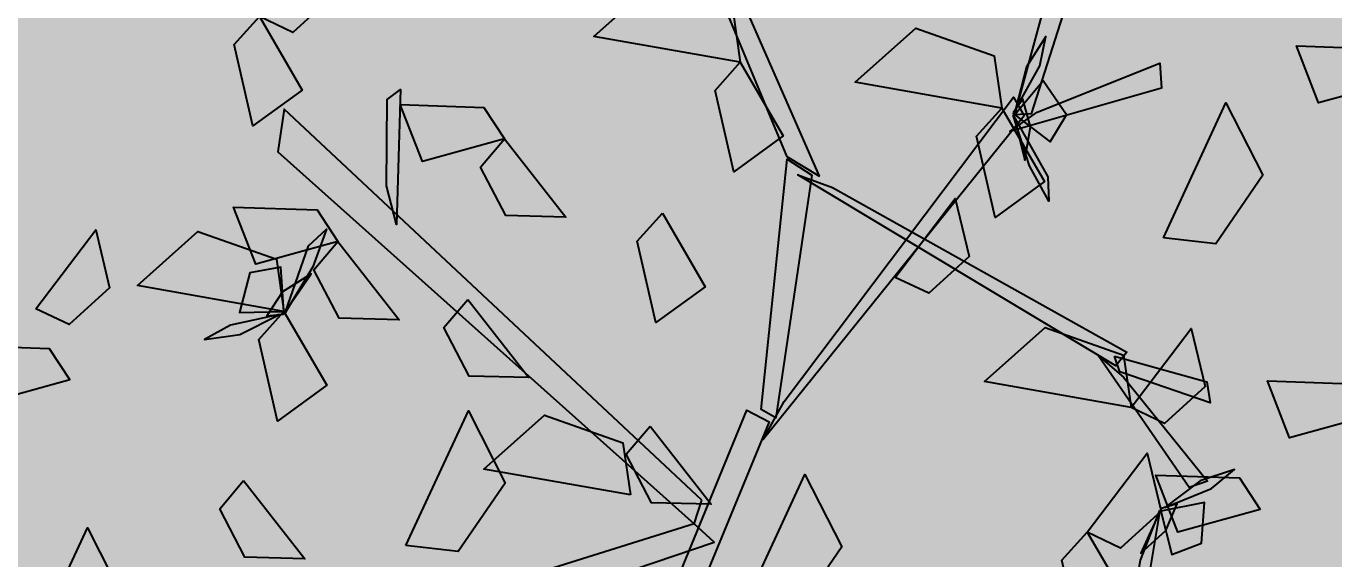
# Model space of a CAD drawing. Header units: metres. Extents: x 1851427 to 1852022, y 5183007 to 5183309.
# Drawn here: x 1851512.401 to 1851515.273, y 5183244.374 to 5183245.545 of the extents above; entities that cross this region are included whole.
import ezdxf

# ---------------------------------------------------------------- set-up
doc = ezdxf.new("R2010")
doc.units = ezdxf.units.M
doc.header["$LTSCALE"] = 2.5
doc.header["$PDMODE"] = 35
doc.header["$PDSIZE"] = 0.03
doc.linetypes.add('L32', pattern=[2.5, 2, -0.1, 0.1, -0.1, 0.1, -0.1])
doc.layers.get('0').update_dxf_attribs({"linetype": 'CONTINUOUS', "lineweight": 30})
doc.layers.get('Defpoints').update_dxf_attribs({"linetype": 'CONTINUOUS'})
for name, color, linetype in [('EP 1_Canalisations', 5, 'L32'), ('EU 1_Canalisations', 34, 'L32'), ('PRO_PAR_HAC', 7, 'CONTINUOUS'), ('PRO_VOI_APLAT', 7, 'CONTINUOUS'), ('PRO_VOI_VEG', 81, 'CONTINUOUS'), ('TN_', 94, 'CONTINUOUS')]:
    doc.layers.add(name, color=color, linetype=linetype)
doc.styles.add('Ecriture', font='')
doc.styles.get('Ecriture').set_extended_font_data('NewsGoth BT')
doc.dimstyles.new('Voirie', dxfattribs={"dimtxt": 0.8, "dimasz": 0.6, "dimexe": 0.18, "dimexo": 0.0625, "dimgap": 0, "dimtad": 0, "dimzin": 0, "dimdsep": 46, "dimtxsty": 'Ecriture', "dimcen": 0.04, "dimclrd": 256, "dimclre": 256, "dimclrt": 256, "dimaunit": 2, "dimadec": 3, "dimazin": 0, "dimtfac": 1, "dimtofl": 0, "dimtmove": 0, "dimatfit": 0, "dimfxl": 1, "dimtolj": 1, "dimtzin": 0, "dimlwd": -1, "dimarcsym": 0})

# ---------------------------------------------------------------- blocks, each defined once
blk = doc.blocks.new('arbre4')
at = {"layer": 'PRO_VOI_VEG', "color": 42, "linetype": 'ByBlock', "lineweight": -2, "extrusion": (-8.90758e-09, -0.83205, 0.5547), "elevation": 0.6378, "flags": 128}
blk.add_lwpolyline([(0.6069, 6.6058), (0.1869, 8.8979), (0.2311, 8.8979), (0.7027, 6.4836), (0.6069, 6.6058)], close=True, dxfattribs=at)
at = {"layer": 'PRO_VOI_VEG', "linetype": 'ByBlock', "lineweight": -2, "extrusion": (0.632852, 0.167542, 0.755929), "flags": 128}
for points, elevation in [([(3.8316, 5.1072), (4.0046, 4.7647), (3.8179, 4.7892), (3.7501, 4.9976), (3.8316, 5.1072)], 5.8486), ([(3.1937, 5.5454), (3.3667, 5.2028), (3.18, 5.2274), (3.1122, 5.4358), (3.1937, 5.5454)], 4.8833), ([(2.4049, 2.8239), (2.5779, 2.4814), (2.3912, 2.5059), (2.3234, 2.7143), (2.4049, 2.8239)], 5.6831), ([(1.7768, 4.0294), (1.9498, 3.6869), (1.763, 3.7114), (1.6952, 3.9198), (1.7768, 4.0294)], 7.9396), ([(1.4518, 2.5915), (1.6248, 2.249), (1.438, 2.2735), (1.3702, 2.4819), (1.4518, 2.5915)], 5.8843)]:
    blk.add_lwpolyline(points, close=True, dxfattribs=dict(at, elevation=elevation))
at = {"layer": 'PRO_VOI_VEG', "linetype": 'ByBlock', "lineweight": -2, "extrusion": (0.843665, 0.223353, 0.488205), "flags": 128}
for points, elevation in [([(3.8316, 5.8437), (3.5692, 5.738), (3.5133, 6.1142), (3.7743, 6.0563), (3.8316, 5.8437)], 3.2325), ([(3.2022, 4.7049), (2.9398, 4.5992), (2.8839, 4.9754), (3.1448, 4.9175), (3.2022, 4.7049)], 4.1756), ([(2.7984, 4.9816), (2.5359, 4.8759), (2.48, 5.2521), (2.741, 5.1942), (2.7984, 4.9816)], 5.1647), ([(2.8346, 7.0183), (2.5721, 6.9125), (2.5162, 7.2887), (2.7772, 7.2309), (2.8346, 7.0183)], 5.0275), ([(2.9308, 6.5177), (2.6683, 6.412), (2.6124, 6.7881), (2.8734, 6.7303), (2.9308, 6.5177)], 3.3461), ([(1.4518, 4.4384), (1.1893, 4.3327), (1.1334, 4.7089), (1.3944, 4.651), (1.4518, 4.4384)], 4.6521)]:
    blk.add_lwpolyline(points, close=True, dxfattribs=dict(at, elevation=elevation))
at = {"layer": 'PRO_VOI_VEG', "linetype": 'ByBlock', "lineweight": -2, "extrusion": (-0.095442, 0.360509, 0.92786), "flags": 128}
for points, elevation in [([(-1.3472, -0.2407), (-0.9391, -0.4854), (-1.1742, -0.5916), (-1.3783, -0.4162), (-1.3472, -0.2407)], 7.9878), ([(-2.0753, -0.305), (-1.6673, -0.5497), (-1.9024, -0.6559), (-2.1064, -0.4805), (-2.0753, -0.305)], 6.745), ([(0.2617, 0.0112), (0.6698, -0.2336), (0.4347, -0.3398), (0.2306, -0.1643), (0.2617, 0.0112)], 7.8865), ([(-2.1517, 1.5734), (-1.7437, 1.3287), (-1.9788, 1.2225), (-2.1828, 1.3979), (-2.1517, 1.5734)], 8.679), ([(-0.5771, 0.7835), (-0.1691, 0.5387), (-0.4041, 0.4325), (-0.6082, 0.608), (-0.5771, 0.7835)], 7.3946)]:
    blk.add_lwpolyline(points, close=True, dxfattribs=dict(at, elevation=elevation))
at = {"layer": 'PRO_VOI_VEG', "color": 42, "linetype": 'ByBlock', "lineweight": -2, "extrusion": (2.18152e-08, -0.933257, 0.359211), "elevation": -1.1706, "flags": 128}
blk.add_lwpolyline([(1.3291, 5.8993), (1.4985, 7.2328), (1.5649, 7.1713), (1.3806, 5.8993), (1.3291, 5.8993)], close=True, dxfattribs=at)
at = {"layer": 'PRO_VOI_VEG', "color": 6, "linetype": 'ByBlock', "lineweight": -2, "extrusion": (0.848441, -0.507127, 0.151559), "elevation": 0.2619, "flags": 128}
blk.add_lwpolyline([(3.4551, 5.0929), (3.6122, 5.0468), (3.7025, 5.2026), (3.5906, 5.2852), (3.4551, 5.0929)], close=True, dxfattribs=at)
at = {"layer": 'PRO_VOI_VEG', "color": 42, "linetype": 'ByBlock', "lineweight": -2, "extrusion": (8.93024e-09, -0.872729, 0.488205), "elevation": -0.2652, "flags": 128}
blk.add_lwpolyline([(-0.6532, 5.9487), (-0.6311, 6.5018), (-0.5869, 6.56), (-0.6311, 5.6965), (-0.6532, 5.9487)], close=True, dxfattribs=at)
at = {"layer": 'PRO_VOI_VEG', "color": 42, "linetype": 'ByBlock', "lineweight": -2, "extrusion": (-3.5711e-09, -0.72424, 0.689548), "elevation": 1.1883, "flags": 128}
blk.add_lwpolyline([(0.2606, 4.2618), (-0.9553, 6.179), (-0.9848, 5.9864), (0.2311, 4.1567), (0.2606, 4.2618)], close=True, dxfattribs=at)
at = {"layer": 'PRO_VOI_VEG', "linetype": 'ByBlock', "lineweight": -2, "extrusion": (9.90254e-10, -0.872729, 0.488205), "flags": 128}
for points, elevation in [([(-0.2727, 8.6832), (-0.5352, 8.5775), (-0.5911, 8.9537), (-0.3301, 8.8958), (-0.2727, 8.6832)], 1.1275), ([(2.0053, 5.8362), (1.7428, 5.7305), (1.6869, 6.1067), (1.9479, 6.0488), (2.0053, 5.8362)], 1.0664)]:
    blk.add_lwpolyline(points, close=True, dxfattribs=dict(at, elevation=elevation))
at = {"layer": 'PRO_VOI_VEG', "color": 42, "linetype": 'ByBlock', "lineweight": -2, "extrusion": (0.417587, -0.658071, 0.626549), "elevation": 1.647, "flags": 128}
blk.add_lwpolyline([(2.9051, 5.1849), (3.3051, 5.0154), (3.2631, 4.9096), (2.7996, 5.1878), (2.9051, 5.1849)], close=True, dxfattribs=at)
at = {"layer": 'PRO_VOI_VEG', "linetype": 'ByBlock', "lineweight": -2, "extrusion": (9.90252e-10, -0.872729, 0.488205), "flags": 128}
for points, elevation in [([(2.5448, 6.8717), (2.2823, 6.766), (2.2265, 7.1422), (2.4874, 7.0843), (2.5448, 6.8717)], 0.1427), ([(-0.818, 5.4705), (-1.0805, 5.3648), (-1.1363, 5.741), (-0.8754, 5.6831), (-0.818, 5.4705)], -0.3458), ([(2.3763, 6.3628), (2.1138, 6.2571), (2.0579, 6.6333), (2.3189, 6.5754), (2.3763, 6.3628)], 1.0524)]:
    blk.add_lwpolyline(points, close=True, dxfattribs=dict(at, elevation=elevation))
at = {"layer": 'PRO_VOI_VEG', "color": 6, "linetype": 'ByBlock', "lineweight": -2, "extrusion": (0.872729, -8.4033e-09, 0.488205), "elevation": 3.6425, "flags": 128}
blk.add_lwpolyline([(3.2116, 3.7891), (3.1192, 3.5749), (3.2005, 3.458), (3.3114, 3.5895), (3.2116, 3.7891)], close=True, dxfattribs=at)
at = {"layer": 'PRO_VOI_VEG', "linetype": 'ByBlock', "lineweight": -2, "extrusion": (4.78407e-09, -0.654654, 0.755929), "elevation": 4.0136, "flags": 128}
blk.add_lwpolyline([(-0.2727, 7.782), (-0.0997, 7.4395), (-0.2864, 7.4641), (-0.3542, 7.6724), (-0.2727, 7.782)], close=True, dxfattribs=at)
at = {"layer": 'PRO_VOI_VEG', "color": 42, "linetype": 'ByBlock', "lineweight": -2, "extrusion": (-1.10197e-08, -0.72424, 0.689548), "elevation": 1.1883, "flags": 128}
blk.add_lwpolyline([(0.5406, 4.682), (1.3291, 5.9864), (1.3585, 5.8988), (0.4669, 4.5157), (0.5406, 4.682)], close=True, dxfattribs=at)
at = {"layer": 'PRO_VOI_VEG', "color": 6, "linetype": 'ByBlock', "lineweight": -2, "extrusion": (-0.993162, 3.93212e-10, 0.116747), "elevation": -0.72, "flags": 128}
blk.add_lwpolyline([(-3.219, 5.2186), (-3.0674, 5.444), (-3.1709, 5.6585), (-3.2597, 5.5045), (-3.219, 5.2186)], close=True, dxfattribs=at)
at = {"layer": 'PRO_VOI_VEG', "color": 6, "linetype": 'ByBlock', "lineweight": -2, "extrusion": (0.922965, 0.347782, 0.164872), "elevation": 3.1795, "flags": 128}
blk.add_lwpolyline([(2.5387, 4.6383), (2.3167, 4.5314), (2.2462, 4.7107), (2.372, 4.7649), (2.5387, 4.6383)], close=True, dxfattribs=at)
at = {"layer": 'PRO_VOI_VEG', "linetype": 'ByBlock', "lineweight": -2, "extrusion": (0.372929, 2.33269e-10, 0.92786), "elevation": 7.1277, "flags": 128}
blk.add_lwpolyline([(2.7924, 0.9618), (3.2004, 0.7171), (2.9653, 0.6109), (2.7613, 0.7863), (2.7924, 0.9618)], close=True, dxfattribs=at)
at = {"layer": 'PRO_VOI_VEG', "color": 42, "linetype": 'ByBlock', "lineweight": -2, "extrusion": (1.11052e-08, -0.906135, 0.422988), "elevation": -0.3535, "flags": 128}
blk.add_lwpolyline([(0.4669, 4.7934), (0.6069, 6.6321), (0.6806, 6.5022), (0.5111, 4.7235), (0.4669, 4.7934)], close=True, dxfattribs=at)
at = {"layer": 'PRO_VOI_VEG', "color": 42, "linetype": 'ByBlock', "lineweight": -2, "extrusion": (-0.84411, -0.221664, 0.488205), "elevation": 1.5587, "flags": 128}
blk.add_lwpolyline([(-2.7387, 5.8313), (-1.9502, 7.277), (-1.9207, 7.1799), (-2.8124, 5.6469), (-2.7387, 5.8313)], close=True, dxfattribs=at)
at = {"layer": 'PRO_VOI_VEG', "color": 6, "linetype": 'ByBlock', "lineweight": -2, "extrusion": (-0.869679, 0.46527, 0.164872), "elevation": 3.364, "flags": 128}
blk.add_lwpolyline([(-1.9639, 6.8751), (-2.1859, 6.7682), (-2.2565, 6.9476), (-2.1306, 7.0017), (-1.9639, 6.8751)], close=True, dxfattribs=at)
at = {"layer": 'PRO_VOI_VEG', "linetype": 'ByBlock', "lineweight": -2, "extrusion": (-2.51655e-10, -0.654654, 0.755929), "elevation": 1.5354, "flags": 128}
blk.add_lwpolyline([(-0.818, 5.262), (-0.645, 4.9195), (-0.8317, 4.944), (-0.8995, 5.1524), (-0.818, 5.262)], close=True, dxfattribs=at)
at = {"layer": 'PRO_VOI_VEG', "color": 6, "linetype": 'ByBlock', "lineweight": -2, "extrusion": (-0.574935, 0.656587, 0.488205), "elevation": 5.9674, "flags": 128}
blk.add_lwpolyline([(-1.0677, 5.0513), (-1.1601, 4.8371), (-1.0788, 4.7203), (-0.9679, 4.8517), (-1.0677, 5.0513)], close=True, dxfattribs=at)
at = {"layer": 'PRO_VOI_VEG', "color": 6, "linetype": 'ByBlock', "lineweight": -2, "extrusion": (0.654273, -0.747193, 0.116747), "elevation": -1.8621, "flags": 128}
blk.add_lwpolyline([(1.0603, 7.6049), (1.2119, 7.8303), (1.1083, 8.0448), (1.0196, 7.8908), (1.0603, 7.6049)], close=True, dxfattribs=at)
at = {"layer": 'PRO_VOI_VEG', "color": 6, "linetype": 'ByBlock', "lineweight": -2, "extrusion": (-0.177403, 0.972398, 0.151559), "elevation": 3.9697, "flags": 128}
blk.add_lwpolyline([(0.5067, 6.7871), (0.6639, 6.741), (0.7542, 6.8968), (0.6423, 6.9795), (0.5067, 6.7871)], close=True, dxfattribs=at)
at = {"layer": 'PRO_VOI_VEG', "linetype": 'ByBlock', "lineweight": -2, "extrusion": (1.09032e-10, -0.654654, 0.755929), "elevation": 2.4361, "flags": 128}
blk.add_lwpolyline([(-0.4253, 5.7626), (-0.2523, 5.4201), (-0.4391, 5.4446), (-0.5069, 5.653), (-0.4253, 5.7626)], close=True, dxfattribs=at)
at = {"layer": 'PRO_VOI_VEG', "linetype": 'ByBlock', "lineweight": -2, "extrusion": (9.90253e-10, -0.872729, 0.488205), "elevation": -1.1758, "flags": 128}
blk.add_lwpolyline([(-1.6888, 3.2268), (-1.9513, 3.1211), (-2.0072, 3.4973), (-1.7462, 3.4394), (-1.6888, 3.2268)], close=True, dxfattribs=at)
at = {"layer": 'PRO_VOI_VEG', "color": 42, "linetype": 'ByBlock', "lineweight": -2, "extrusion": (-0.682446, -0.575232, 0.450971), "elevation": 0.7042, "flags": 128}
blk.add_lwpolyline([(-0.7719, 7.5011), (-0.3539, 7.4123), (-0.3803, 7.289), (-0.8761, 7.4795), (-0.7719, 7.5011)], close=True, dxfattribs=at)
at = {"layer": 'PRO_VOI_VEG', "color": 42, "linetype": 'ByBlock', "lineweight": -2, "extrusion": (-0.952135, -0.250031, 0.175849), "elevation": -0.8821, "flags": 128}
blk.add_lwpolyline([(-1.9502, 7.2915), (-1.7807, 8.7015), (-1.7144, 8.6364), (-1.8986, 7.2915), (-1.9502, 7.2915)], close=True, dxfattribs=at)
at = {"layer": 'PRO_VOI_VEG', "linetype": 'ByBlock', "lineweight": -2, "extrusion": (0.372929, -8.74771e-10, 0.92786), "elevation": 7.2899, "flags": 128}
blk.add_lwpolyline([(2.0044, 3.6589), (2.4124, 3.4142), (2.1773, 3.308), (1.9733, 3.4834), (2.0044, 3.6589)], close=True, dxfattribs=at)
at = {"layer": 'PRO_VOI_VEG', "color": 42, "linetype": 'ByBlock', "lineweight": -2, "extrusion": (-2.05191e-09, -0.72424, 0.689548), "elevation": 1.1883, "flags": 128}
blk.add_lwpolyline([(-0.0268, 3.3513), (0.4227, 4.6557), (0.489, 4.5944), (0.0469, 3.3163), (-0.0268, 3.3513)], close=True, dxfattribs=at)
at = {"layer": 'PRO_VOI_VEG', "linetype": 'ByBlock', "lineweight": -2, "extrusion": (-2.51648e-10, -0.654654, 0.755929), "elevation": 2.7236, "flags": 128}
blk.add_lwpolyline([(0.1158, 5.4307), (0.2888, 5.0882), (0.102, 5.1127), (0.0343, 5.3211), (0.1158, 5.4307)], close=True, dxfattribs=at)
at = {"layer": 'PRO_VOI_VEG', "linetype": 'ByBlock', "lineweight": -2, "extrusion": (4.78408e-09, -0.654654, 0.755929), "elevation": 1.0417, "flags": 128}
blk.add_lwpolyline([(-1.1687, 3.8729), (-0.9957, 3.5304), (-1.1824, 3.5549), (-1.2502, 3.7633), (-1.1687, 3.8729)], close=True, dxfattribs=at)
at = {"layer": 'PRO_VOI_VEG', "linetype": 'ByBlock', "lineweight": -2, "extrusion": (0.372929, 1.77872e-09, 0.92786), "elevation": 3.9863, "flags": 128}
blk.add_lwpolyline([(1.7262, 3.6454), (2.1342, 3.4006), (1.8991, 3.2944), (1.6951, 3.4699), (1.7262, 3.6454)], close=True, dxfattribs=at)
at = {"layer": 'PRO_VOI_VEG', "linetype": 'ByBlock', "lineweight": -2, "extrusion": (0.372929, 1.77869e-09, 0.92786), "elevation": 4.4081, "flags": 128}
blk.add_lwpolyline([(1.7262, 1.3818), (2.1342, 1.1371), (1.8991, 1.0309), (1.6951, 1.2063), (1.7262, 1.3818)], close=True, dxfattribs=at)
at = {"layer": 'PRO_VOI_VEG', "color": 6, "linetype": 'ByBlock', "lineweight": -2, "extrusion": (0.345853, -0.925967, 0.151559), "elevation": -0.3148, "flags": 128}
blk.add_lwpolyline([(2.2813, 6.0427), (2.4384, 5.9966), (2.5287, 6.1524), (2.4168, 6.235), (2.2813, 6.0427)], close=True, dxfattribs=at)
at = {"layer": 'PRO_VOI_VEG', "color": 42, "linetype": 'ByBlock', "lineweight": -2, "extrusion": (0.512659, -0.256321, 0.819439), "elevation": 2.7427, "flags": 128}
blk.add_lwpolyline([(1.8973, 2.7608), (0.6814, 4.5457), (0.6519, 4.3664), (1.8678, 2.6629), (1.8973, 2.7608)], close=True, dxfattribs=at)
at = {"layer": 'PRO_VOI_VEG', "color": 6, "linetype": 'ByBlock', "lineweight": -2, "extrusion": (0.938016, -0.304866, 0.164872), "elevation": 1.9755, "flags": 128}
blk.add_lwpolyline([(2.3671, 5.7028), (2.1451, 5.5959), (2.0746, 5.7752), (2.2005, 5.8294), (2.3671, 5.7028)], close=True, dxfattribs=at)
at = {"layer": 'PRO_VOI_VEG', "color": 6, "linetype": 'ByBlock', "lineweight": -2, "extrusion": (-0.775617, 0.620313, 0.116747), "elevation": 0.5861, "flags": 128}
blk.add_lwpolyline([(-2.5778, 5.9223), (-2.4262, 6.1478), (-2.5297, 6.3622), (-2.6185, 6.2083), (-2.5778, 5.9223)], close=True, dxfattribs=at)
at = {"layer": 'PRO_VOI_VEG', "color": 6, "linetype": 'ByBlock', "lineweight": -2, "extrusion": (0.681565, -0.545093, 0.488205), "elevation": 2.9977, "flags": 128}
blk.add_lwpolyline([(2.5704, 5.1253), (2.478, 4.9111), (2.5593, 4.7943), (2.6702, 4.9257), (2.5704, 5.1253)], close=True, dxfattribs=at)
blk = doc.blocks.new('*D91')
at = {"lineweight": -2, "transparency": 16777216}
for p, q in [((1851514.3063, 5183256.5909), (1851512.7767, 5183252.5619)), ((1851533.8035, 5183251.7561), (1851531.4218, 5183245.483))]:
    blk.add_line(p, q, dxfattribs=at)
at = {"transparency": 16777216}
for p, q in [((1851513.4015, 5183252.5173), (1851520.7207, 5183249.7384)), ((1851530.9248, 5183245.8643), (1851523.6055, 5183248.6431))]:
    blk.add_line(p, q, dxfattribs=at)
for points in [[(1851513.437, 5183252.6108), (1851513.366, 5183252.4238), (1851512.8405, 5183252.7302)], [(1851530.9603, 5183245.9578), (1851530.8893, 5183245.7708), (1851531.4857, 5183245.6513)]]:
    blk.add_solid(points, dxfattribs=at)
at = {"layer": 'Defpoints', "color": 0, "transparency": 16777216}
for p in [(1851514.3285, 5183256.6493), (1851533.8257, 5183251.8146), (1851531.4857, 5183245.6513)]:
    blk.add_point(p, dxfattribs=at)
at = {"transparency": 16777216, "insert": (1851522.1631, 5183249.1908), "char_height": 0.8, "attachment_point": 5, "rotation": 339.21, "style": 'Ecriture'}
blk.add_mtext('\\A1;19.94', dxfattribs=at)

msp = doc.modelspace()

# ---------------------------------------------------------------- hatches: boundary and pattern name
at = {"layer": 'PRO_PAR_HAC'}
h = msp.add_hatch(color=41, dxfattribs=at)
h.dxf.hatch_style = 1
h.paths.add_polyline_path([(1851538.9338, 5183251.64), (1851540.1372, 5183256.493), (1851535.2842, 5183257.6964), (1851533.8257, 5183251.8146), (1851514.3285, 5183256.6493), (1851520.1798, 5183275.941), (1851523.8674, 5183277.7796), (1851518.7433, 5183279.6573), (1851510.2941, 5183251.8868), (1851507.4752, 5183237.3927), (1851507.0065, 5183234.9827), (1851502.018, 5183220.8867), (1851502.0405, 5183220.8743), (1851503.3297, 5183224.5084), (1851507.8661, 5183237.2958), (1851533.7833, 5183230.8691), (1851534.9867, 5183235.7221)])
h = msp.add_hatch(color=94, dxfattribs=at)
h.dxf.hatch_style = 1
h.paths.add_polyline_path([(1851531.1926, 5183241.1962), (1851530.7547, 5183241.9229), (1851509.3868, 5183247.2215), (1851507.0065, 5183234.9827), (1851502.018, 5183220.8867), (1851502.0405, 5183220.8743), (1851503.3297, 5183224.5084), (1851507.8661, 5183237.2958), (1851528.9302, 5183232.0725)])
at = {"layer": 'PRO_VOI_APLAT'}
h = msp.add_hatch(color=81, dxfattribs=at)
h.dxf.hatch_style = 1
h.paths.add_polyline_path([(1851509.3715, 5183247.1429), (1851530.6484, 5183241.8669), (1851531.1518, 5183241.0314), (1851528.9302, 5183232.0725), (1851507.8661, 5183237.2958), (1851502.0405, 5183220.8743), (1851502.018, 5183220.8867), (1851507.0065, 5183234.9827)])

# ---------------------------------------------------------------- linework, layer by layer
at = {"layer": 'EP 1_Canalisations', "flags": 128}
msp.add_lwpolyline([(1851527.2183, 5183241.4811, 0.25, 0.25, 0), (1851512.0588, 5183245.2402, 0.1994, 0.1994, 0), (1851507.5588, 5183245.5318, 0, 0, 0)], format="xyseb", dxfattribs=at)
at = {"layer": 'EU 1_Canalisations', "flags": 128}
msp.add_lwpolyline([(1851526.6853, 5183242.3344, 0.125, 0.125, 0), (1851512.2066, 5183245.9247, 0.125, 0.125, 0), (1851507.5588, 5183245.5318, 0.125, 0.125, 0), (1851486.9724, 5183187.5467, 0.125, 0.125, 0), (1851490.1647, 5183181.2946, 0, 0, 0)], format="xyseb", dxfattribs=at)
at = {"layer": 'TN_'}
for points in [[(1851513.2871, 5183252.6786, 302.98), (1851512.3653, 5183252.9982, 303.39), (1851507.8583, 5183240.2833, 303.13)], [(1851507.8583, 5183240.2833, 303.13), (1851508.9194, 5183239.8713, 302.74), (1851513.2871, 5183252.6786, 302.98)], [(1851508.9194, 5183239.8713, 302.74), (1851527.2771, 5183247.2492, 302.71), (1851513.2871, 5183252.6786, 302.98)], [(1851508.9194, 5183239.8713, 302.74), (1851525.0499, 5183234.4669, 302.36), (1851527.2771, 5183247.2492, 302.71)]]:
    msp.add_3dface(points, dxfattribs=at)

# ---------------------------------------------------------------- block references
at = {"layer": 'PRO_VOI_VEG', "xscale": 0.7, "yscale": 0.7, "rotation": 4.25280910832236}
msp.add_blockref('arbre4', (1851513.8107, 5183243.0392), dxfattribs=at)

# ---------------------------------------------------------------- dimensions: what is measured, and where the dimension line sits
dim = msp.add_linear_dim(base=(1851531.4857, 5183245.6513), p1=(1851514.3285, 5183256.6493), p2=(1851533.8257, 5183251.8146), angle=339.21, dimstyle='Voirie')
dim.commit()
dim.dimension.update_dxf_attribs({"geometry": '*D91', "text_midpoint": (1851522.1631, 5183249.1908)})

doc.saveas('drawing.dxf')
